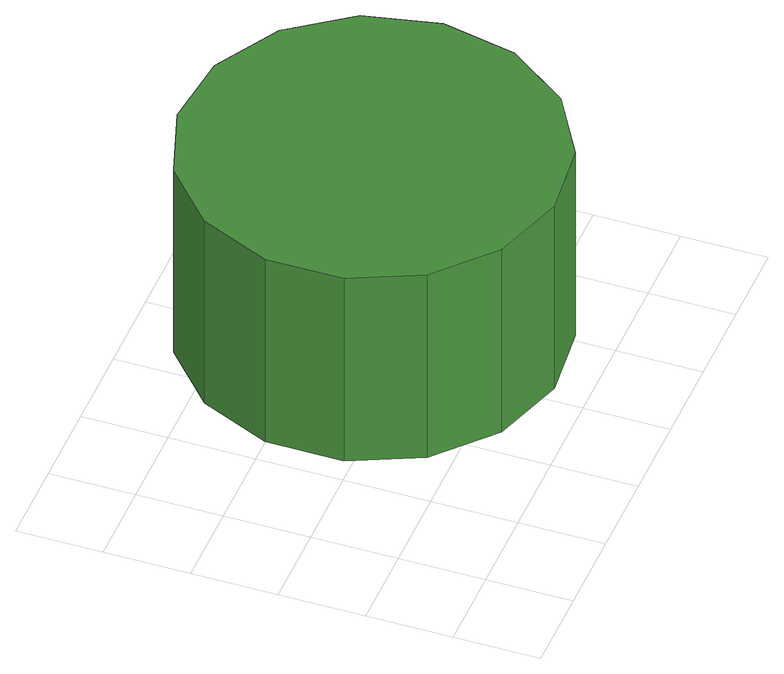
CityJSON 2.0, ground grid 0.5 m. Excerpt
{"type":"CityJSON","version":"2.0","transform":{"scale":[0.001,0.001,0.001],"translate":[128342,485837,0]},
"CityObjects":{
"tree1":{"type":"SolitaryVegetationObject","attributes":{"function":"something"},"geometry":[{"type":"MultiSurface","lod":"1","boundaries":[[[0,1,2,3,4,5,6,7,8,9,10,11,12,13,14]],[[15,16,17,18,19,20,21,22,23,24,25,26,27,28,29]],[[0,29,28,1]],[[1,28,27,2]],[[2,27,26,3]],[[3,26,25,4]],[[4,25,24,5]],[[5,24,23,6]],[[6,23,22,7]],[[7,22,21,8]],[[8,21,20,9]],[[9,20,19,10]],[[10,19,18,11]],[[11,18,17,12]],[[12,17,16,13]],[[13,16,15,14]],[[14,15,29,0]]]}]}
},
"vertices":[
[2794,1281,1927],[2701,1721,1927],[2436,2086,1927],[2046,2311,1927],[1598,2358,1927],[1169,2219,1927],[835,1917,1927],[652,1506,1927],[652,1055,1927],[835,644,1927],[1169,343,1927],[1598,203,1927],[2046,250,1927],[2436,476,1927],[2701,840,1927],[2701,840,637],[2436,476,637],[2046,250,637],[1598,203,637],[1169,343,637],[835,644,637],[652,1055,637],[652,1506,637],[835,1917,637],[1169,2219,637],[1598,2358,637],[2046,2311,637],[2436,2086,637],[2701,1721,637],[2794,1281,637]
]}
